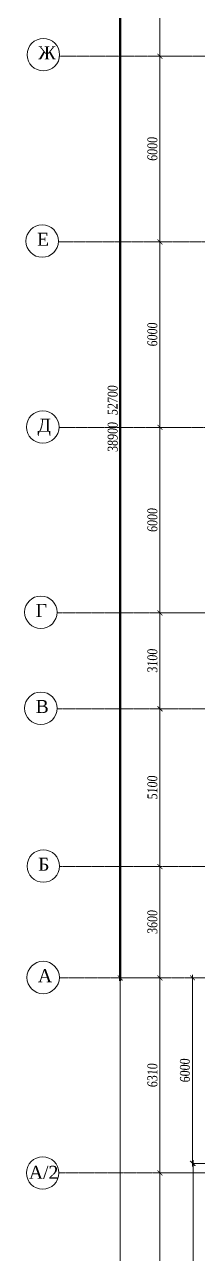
# Model space of a CAD drawing. Header units: inches. Extents: x -407541 to 6688123, y -998590 to 1205599.
# Drawn here: x 78395 to 84011, y 210193 to 249963 of the extents above; entities that cross this region are included whole.
import ezdxf

# ---------------------------------------------------------------- set-up
doc = ezdxf.new("R2010")
doc.units = ezdxf.units.IN
doc.header["$MEASUREMENT"] = 0
doc.linetypes.add('ACAD_ISO04W100', pattern=[30, 24, -3, 0, -3])
doc.layers.add('общий разм невидим', color=7, linetype='Continuous', lineweight=50, plot=False)
for name, color, linetype, lineweight in [('осевые о', 23, 'Continuous', 15), ('Осевые размеры', 172, 'Continuous', 5), ('Оси', 254, 'ACAD_ISO04W100', 5)]:
    doc.layers.add(name, color=color, linetype=linetype, lineweight=lineweight)
doc.styles.get("Standard").update_dxf_attribs({"font": 'arial.ttf'})
doc.styles.add('STYLE2', font='times.ttf', dxfattribs={"width": 0.8, "oblique": 3})
doc.dimstyles.new('M -100 razrez', dxfattribs={"dimtxt": 320, "dimasz": 160, "dimexe": 0, "dimexo": 0, "dimgap": 80, "dimtad": 1, "dimdec": 0, "dimrnd": 5, "dimtxsty": 'STYLE2', "dimblk": 'ARCHTICK', "dimcen": 0, "dimdle": 100, "dimclrd": 256, "dimclre": 256, "dimclrt": 256, "dimadec": 0, "dimazin": 0, "dimtfac": 1, "dimtdec": 0, "dimtix": 1, "dimtmove": 0, "dimatfit": 3, "dimldrblk": 'DOT', "dimfxl": 1, "dimlwd": -1, "dimlwe": 5, "dimarcsym": 0})
doc.dimstyles.new('M -100(m)', dxfattribs={"dimtxt": 320, "dimasz": 160, "dimexe": 0, "dimexo": 0, "dimgap": 80, "dimtad": 1, "dimdec": 0, "dimrnd": 5, "dimtxsty": 'STYLE2', "dimblk": 'ARCHTICK', "dimcen": 50, "dimdle": 100, "dimclrd": 256, "dimclre": 256, "dimclrt": 256, "dimadec": 0, "dimazin": 0, "dimtfac": 1, "dimtdec": 0, "dimtmove": 1, "dimatfit": 3, "dimldrblk": 'DOT', "dimfxl": 1, "dimlwd": -1, "dimlwe": 5, "dimarcsym": 0})

# ---------------------------------------------------------------- blocks, each defined once
blk = doc.blocks.new('_ARCHTICK')
at = {"color": 0, "linetype": 'ByBlock', "const_width": 0.15}
blk.add_lwpolyline([(-0.5, -0.5), (0.5, 0.5)], dxfattribs=at)
blk = doc.blocks.new('*D314')
at = {"layer": 'Осевые размеры', "lineweight": 5, "ltscale": 1e-07, "transparency": 16777216}
for p, q in [((82052, 222737), (82769, 222737)), ((82052, 219137), (82769, 219137))]:
    blk.add_line(p, q, dxfattribs=at)
at = {"layer": 'Осевые размеры', "ltscale": 1e-07, "transparency": 16777216}
blk.add_line((82769, 219037), (82769, 222837), dxfattribs=at)
at = {"layer": 'Осевые размеры', "ltscale": 1e-07, "transparency": 16777216, "xscale": 160, "yscale": 160, "zscale": 160}
for p, rotation in [((82769, 222737), 90), ((82769, 219137), 270)]:
    blk.add_blockref('_ARCHTICK', p, dxfattribs=dict(at, rotation=rotation))
at = {"layer": 'Осевые размеры', "ltscale": 1e-07, "transparency": 16777216, "insert": (82526, 220937), "char_height": 320, "attachment_point": 5, "rotation": 90, "style": 'STYLE2'}
blk.add_mtext('3600', dxfattribs=at)
blk = doc.blocks.new('_Dot')
at = {"color": 0, "linetype": 'ByBlock', "lineweight": -2}
blk.add_line((-0.5, 0), (-1, 0), dxfattribs=at)
at = {"color": 0, "linetype": 'ByBlock', "const_width": 0.5}
blk.add_lwpolyline([(-0.25, 0, 1), (0.25, 0, 1)], format="xyb", close=True, dxfattribs=at)
blk = doc.blocks.new('*D315')
at = {"layer": 'Осевые размеры', "ltscale": 1e-07, "transparency": 16777216}
blk.add_line((82769, 222637), (82769, 227937), dxfattribs=at)
at = {"layer": 'Осевые размеры', "lineweight": 5, "ltscale": 1e-07, "transparency": 16777216}
for p, q in [((83162, 227837), (82769, 227837)), ((82052, 222737), (82769, 222737))]:
    blk.add_line(p, q, dxfattribs=at)
at = {"layer": 'Осевые размеры', "ltscale": 1e-07, "transparency": 16777216, "xscale": 160, "yscale": 160, "zscale": 160}
for p, rotation in [((82769, 227837), 90), ((82769, 222737), 270)]:
    blk.add_blockref('_ARCHTICK', p, dxfattribs=dict(at, rotation=rotation))
at = {"layer": 'Осевые размеры', "ltscale": 1e-07, "transparency": 16777216, "insert": (82526, 225287), "char_height": 320, "attachment_point": 5, "rotation": 90, "style": 'STYLE2'}
blk.add_mtext('5100', dxfattribs=at)
blk = doc.blocks.new('*D316')
at = {"layer": 'Осевые размеры', "ltscale": 1e-07, "transparency": 16777216}
blk.add_line((82769, 227737), (82769, 231037), dxfattribs=at)
at = {"layer": 'Осевые размеры', "lineweight": 5, "ltscale": 1e-07, "transparency": 16777216}
for p, q in [((83913, 230937), (82769, 230937)), ((83162, 227837), (82769, 227837))]:
    blk.add_line(p, q, dxfattribs=at)
at = {"layer": 'Осевые размеры', "ltscale": 1e-07, "transparency": 16777216, "xscale": 160, "yscale": 160, "zscale": 160}
for p, rotation in [((82769, 230937), 90), ((82769, 227837), 270)]:
    blk.add_blockref('_ARCHTICK', p, dxfattribs=dict(at, rotation=rotation))
at = {"layer": 'Осевые размеры', "ltscale": 1e-07, "transparency": 16777216, "insert": (82526, 229387), "char_height": 320, "attachment_point": 5, "rotation": 90, "style": 'STYLE2'}
blk.add_mtext('3100', dxfattribs=at)
blk = doc.blocks.new('*D317')
at = {"layer": 'Осевые размеры', "ltscale": 1e-07, "transparency": 16777216}
blk.add_line((82769, 230837), (82769, 237037), dxfattribs=at)
at = {"layer": 'Осевые размеры', "lineweight": 5, "ltscale": 1e-07, "transparency": 16777216}
for p, q in [((83770, 236937), (82769, 236937)), ((83913, 230937), (82769, 230937))]:
    blk.add_line(p, q, dxfattribs=at)
at = {"layer": 'Осевые размеры', "ltscale": 1e-07, "transparency": 16777216, "xscale": 160, "yscale": 160, "zscale": 160}
for p, rotation in [((82769, 236937), 90), ((82769, 230937), 270)]:
    blk.add_blockref('_ARCHTICK', p, dxfattribs=dict(at, rotation=rotation))
at = {"layer": 'Осевые размеры', "ltscale": 1e-07, "transparency": 16777216, "insert": (82526, 233937), "char_height": 320, "attachment_point": 5, "rotation": 90, "style": 'STYLE2'}
blk.add_mtext('6000', dxfattribs=at)
blk = doc.blocks.new('*D318')
at = {"layer": 'Осевые размеры', "ltscale": 1e-07, "transparency": 16777216}
blk.add_line((82769, 236837), (82769, 243038), dxfattribs=at)
at = {"layer": 'Осевые размеры', "lineweight": 5, "ltscale": 1e-07, "transparency": 16777216}
for p, q in [((83162, 242938), (82769, 242938)), ((83770, 236937), (82769, 236937))]:
    blk.add_line(p, q, dxfattribs=at)
at = {"layer": 'Осевые размеры', "ltscale": 1e-07, "transparency": 16777216, "xscale": 160, "yscale": 160, "zscale": 160}
for p, rotation in [((82769, 242938), 90), ((82769, 236937), 270)]:
    blk.add_blockref('_ARCHTICK', p, dxfattribs=dict(at, rotation=rotation))
at = {"layer": 'Осевые размеры', "ltscale": 1e-07, "transparency": 16777216, "insert": (82526, 239937), "char_height": 320, "attachment_point": 5, "rotation": 90, "style": 'STYLE2'}
blk.add_mtext('6000', dxfattribs=at)
blk = doc.blocks.new('*D319')
at = {"layer": 'Осевые размеры', "ltscale": 1e-07, "transparency": 16777216}
blk.add_line((82769, 242838), (82769, 249038), dxfattribs=at)
at = {"layer": 'Осевые размеры', "lineweight": 5, "ltscale": 1e-07, "transparency": 16777216}
for p, q in [((83770, 248938), (82769, 248938)), ((83162, 242938), (82769, 242938))]:
    blk.add_line(p, q, dxfattribs=at)
at = {"layer": 'Осевые размеры', "ltscale": 1e-07, "transparency": 16777216, "xscale": 160, "yscale": 160, "zscale": 160}
for p, rotation in [((82769, 248938), 90), ((82769, 242938), 270)]:
    blk.add_blockref('_ARCHTICK', p, dxfattribs=dict(at, rotation=rotation))
at = {"layer": 'Осевые размеры', "ltscale": 1e-07, "transparency": 16777216, "insert": (82526, 245938), "char_height": 320, "attachment_point": 5, "rotation": 90, "style": 'STYLE2'}
blk.add_mtext('6000', dxfattribs=at)
blk = doc.blocks.new('*D320')
at = {"layer": 'Осевые размеры', "ltscale": 1e-07, "transparency": 16777216}
blk.add_line((82769, 248838), (82769, 252538), dxfattribs=at)
at = {"layer": 'Осевые размеры', "lineweight": 5, "ltscale": 1e-07, "transparency": 16777216}
for p, q in [((83827, 252438), (82769, 252438)), ((83770, 248938), (82769, 248938))]:
    blk.add_line(p, q, dxfattribs=at)
at = {"layer": 'Осевые размеры', "ltscale": 1e-07, "transparency": 16777216, "xscale": 160, "yscale": 160, "zscale": 160}
for p, rotation in [((82769, 252438), 90), ((82769, 248938), 270)]:
    blk.add_blockref('_ARCHTICK', p, dxfattribs=dict(at, rotation=rotation))
at = {"layer": 'Осевые размеры', "ltscale": 1e-07, "transparency": 16777216, "insert": (82526, 250688), "char_height": 320, "attachment_point": 5, "rotation": 90, "style": 'STYLE2'}
blk.add_mtext('3500', dxfattribs=at)
blk = doc.blocks.new('*D790')
at = {"layer": 'Осевые размеры', "ltscale": 1e-07, "transparency": 16777216}
blk.add_line((81485, 219237), (81485, 195726), dxfattribs=at)
at = {"layer": 'Осевые размеры', "lineweight": 5, "ltscale": 1e-07, "transparency": 16777216}
for p, q in [((81832, 219137), (81485, 219137)), ((84557, 195826), (81485, 195826))]:
    blk.add_line(p, q, dxfattribs=at)
at = {"layer": 'Осевые размеры', "ltscale": 1e-07, "transparency": 16777216, "xscale": 160, "yscale": 160, "zscale": 160}
for p, rotation in [((81485, 219137), 90), ((81485, 195826), 270)]:
    blk.add_blockref('_ARCHTICK', p, dxfattribs=dict(at, rotation=rotation))
at = {"layer": 'Осевые размеры', "ltscale": 1e-07, "transparency": 16777216, "insert": (81242, 207481), "char_height": 320, "attachment_point": 5, "rotation": 90, "style": 'STYLE2'}
blk.add_mtext('23310', dxfattribs=at)
blk = doc.blocks.new('*D791')
at = {"layer": 'Осевые размеры', "ltscale": 1e-07, "transparency": 16777216}
blk.add_line((82769, 212926), (82769, 195726), dxfattribs=at)
at = {"layer": 'Осевые размеры', "lineweight": 5, "ltscale": 1e-07, "transparency": 16777216}
for p, q in [((93276, 212826), (82769, 212826)), ((93276, 195826), (82769, 195826))]:
    blk.add_line(p, q, dxfattribs=at)
at = {"layer": 'Осевые размеры', "ltscale": 1e-07, "transparency": 16777216, "xscale": 160, "yscale": 160, "zscale": 160}
for p, rotation in [((82769, 212826), 90), ((82769, 195826), 270)]:
    blk.add_blockref('_ARCHTICK', p, dxfattribs=dict(at, rotation=rotation))
at = {"layer": 'Осевые размеры', "ltscale": 1e-07, "transparency": 16777216, "insert": (82526, 204326), "char_height": 320, "attachment_point": 5, "rotation": 90, "style": 'STYLE2'}
blk.add_mtext('17000', dxfattribs=at)
blk = doc.blocks.new('*D792')
at = {"layer": 'Осевые размеры', "ltscale": 1e-07, "transparency": 16777216}
blk.add_line((82769, 212726), (82769, 219237), dxfattribs=at)
at = {"layer": 'Осевые размеры', "lineweight": 5, "ltscale": 1e-07, "transparency": 16777216}
for p, q in [((83115, 219137), (82769, 219137)), ((83115, 212826), (82769, 212826))]:
    blk.add_line(p, q, dxfattribs=at)
at = {"layer": 'Осевые размеры', "ltscale": 1e-07, "transparency": 16777216, "xscale": 160, "yscale": 160, "zscale": 160}
for p, rotation in [((82769, 219137), 90), ((82769, 212826), 270)]:
    blk.add_blockref('_ARCHTICK', p, dxfattribs=dict(at, rotation=rotation))
at = {"layer": 'Осевые размеры', "ltscale": 1e-07, "transparency": 16777216, "insert": (82527, 215981), "char_height": 320, "attachment_point": 5, "rotation": 90, "style": 'STYLE2'}
blk.add_mtext('6310', dxfattribs=at)
blk = doc.blocks.new('*D2134')
at = {"layer": 'Осевые размеры', "ltscale": 1e-07, "transparency": 16777216}
blk.add_line((83820, 219237), (83820, 213037), dxfattribs=at)
at = {"layer": 'Осевые размеры', "lineweight": 5, "ltscale": 1e-07, "transparency": 16777216}
for p, q in [((84207, 219137), (83820, 219137)), ((94230, 213137), (83820, 213137))]:
    blk.add_line(p, q, dxfattribs=at)
at = {"layer": 'Осевые размеры', "ltscale": 1e-07, "transparency": 16777216, "xscale": 160, "yscale": 160, "zscale": 160}
for p, rotation in [((83820, 219137), 90), ((83820, 213137), 270)]:
    blk.add_blockref('_ARCHTICK', p, dxfattribs=dict(at, rotation=rotation))
at = {"layer": 'Осевые размеры', "ltscale": 1e-07, "transparency": 16777216, "insert": (83577, 216137), "char_height": 320, "attachment_point": 5, "rotation": 90, "style": 'STYLE2'}
blk.add_mtext('6000', dxfattribs=at)
blk = doc.blocks.new('*D2135')
at = {"layer": 'Осевые размеры', "ltscale": 1e-07, "transparency": 16777216}
blk.add_line((83840, 213237), (83840, 196237), dxfattribs=at)
at = {"layer": 'Осевые размеры', "lineweight": 5, "ltscale": 1e-07, "transparency": 16777216}
for p, q in [((92720, 213137), (83840, 213137)), ((92870, 196337), (83840, 196337))]:
    blk.add_line(p, q, dxfattribs=at)
at = {"layer": 'Осевые размеры', "ltscale": 1e-07, "transparency": 16777216, "xscale": 160, "yscale": 160, "zscale": 160}
for p, rotation in [((83840, 213137), 90), ((83840, 196337), 270)]:
    blk.add_blockref('_ARCHTICK', p, dxfattribs=dict(at, rotation=rotation))
at = {"layer": 'Осевые размеры', "ltscale": 1e-07, "transparency": 16777216, "insert": (83597, 204737), "char_height": 320, "attachment_point": 5, "rotation": 90, "style": 'STYLE2'}
blk.add_mtext('16800', dxfattribs=at)
blk = doc.blocks.new('*D3731')
at = {"layer": 'общий разм невидим', "transparency": 16777216}
blk.add_line((81485, 258137), (81485, 219037), dxfattribs=at)
at = {"layer": 'общий разм невидим', "lineweight": 5, "transparency": 16777216}
for p, q in [((81262, 258037), (81485, 258037)), ((81262, 219137), (81485, 219137))]:
    blk.add_line(p, q, dxfattribs=at)
at = {"layer": 'общий разм невидим', "transparency": 16777216, "xscale": 160, "yscale": 160, "zscale": 160}
for p, rotation in [((81485, 258037), 90.0000000000004), ((81485, 219137), 270)]:
    blk.add_blockref('_ARCHTICK', p, dxfattribs=dict(at, rotation=rotation))
at = {"layer": 'общий разм невидим', "lineweight": -2, "transparency": 16777216, "insert": (81242, 236621), "char_height": 320, "attachment_point": 5, "rotation": 90, "style": 'STYLE2'}
blk.add_mtext('38900', dxfattribs=at)
blk = doc.blocks.new('*D3732')
at = {"layer": 'Осевые размеры', "transparency": 16777216}
blk.add_line((81485, 258137), (81485, 219037), dxfattribs=at)
at = {"layer": 'Осевые размеры', "lineweight": 5, "transparency": 16777216}
for p, q in [((81262, 258037), (81485, 258037)), ((81262, 219137), (81485, 219137))]:
    blk.add_line(p, q, dxfattribs=at)
at = {"layer": 'Осевые размеры', "transparency": 16777216, "xscale": 160, "yscale": 160, "zscale": 160}
for p, rotation in [((81485, 258037), 90.0000000000004), ((81485, 219137), 270)]:
    blk.add_blockref('_ARCHTICK', p, dxfattribs=dict(at, rotation=rotation))
at = {"layer": 'Осевые размеры', "lineweight": -2, "transparency": 16777216, "insert": (81242, 237810), "char_height": 320, "attachment_point": 5, "rotation": 90, "style": 'STYLE2'}
blk.add_mtext('52700', dxfattribs=at)

msp = doc.modelspace()

# ---------------------------------------------------------------- linework, layer by layer
at = {"layer": 'осевые о'}
for centre in [(79001.3, 248990), (78962.7, 242962.6), (78981.3, 236949.7), (78919.8, 230959.6), (78919.5, 227853.9), (78999.7, 222751.1), (78993.4, 219147.1), (78978.2, 212826)]:
    msp.add_circle(centre, 525, dxfattribs=at)
at = {"layer": 'Оси', "ltscale": 0.3}
for p, q in [((79523.7, 248937.2), (114285.8, 248937.2)), ((79487.1, 242937.2), (114285.8, 242937.2)), ((79506.2, 236937.2), (114285.8, 236937.2)), ((79444.3, 230937.2), (114285.8, 230937.2)), ((79444.3, 227837.2), (114285.8, 227837.2)), ((79524.5, 222737.2), (114285.8, 222737.2)), ((79518.3, 219137.2), (114285.8, 219137.2)), ((79503.2, 212826), (114186.8, 212826))]:
    msp.add_line(p, q, dxfattribs=at)

# ---------------------------------------------------------------- texts
at = {"layer": 'осевые о', "char_height": 420, "width": 3713.237, "attachment_point": 1}
for s, insert in [('{\\fTimes New Roman|b0|i0|c204|p18;Ж}', (78833.3, 249257.7)), ('{\\fTimes New Roman|b0|i0|c204|p18;Е}', (78794.7, 243230.3)), ('{\\fTimes New Roman|b0|i0|c204|p18;Д}', (78813.3, 237217.4)), ('{\\fTimes New Roman|b0|i0|c204|p18;Г}', (78751.7, 231227.2)), ('{\\fTimes New Roman|b0|i0|c204|p18;В}', (78751.5, 228121.6)), ('{\\fTimes New Roman|b0|i0|c204|p18;Б}', (78831.7, 223018.8)), ('{\\fTimes New Roman|b0|i0|c204|p18;А}', (78825.4, 219414.7)), ('{\\fTimes New Roman|b0|i0|c204|p18;А/2}', (78533.2, 213057.8))]:
    msp.add_mtext(s, dxfattribs=dict(at, insert=insert))

# ---------------------------------------------------------------- dimensions: what is measured, and where the dimension line sits
at = {"layer": 'общий разм невидим', "ltscale": 0.1}
dim = msp.add_linear_dim(base=(81485.2, 219136.8), p1=(81261.5, 258036.8), p2=(81261.5, 219136.8), angle=90, dimstyle='M -100 razrez', dxfattribs=at)
dim.commit()
dim.dimension.update_dxf_attribs({"geometry": '*D3731', "text_midpoint": (81485.2, 236620.7), "dimtype": 160})
at = {"layer": 'Осевые размеры', "ltscale": 1e-07}
dim = msp.add_linear_dim(base=(81485.2, 219136.8), p1=(81261.5, 258036.8), p2=(81261.5, 219136.8), angle=90, text='52700', dimstyle='M -100 razrez', dxfattribs=at)
dim.commit()
dim.dimension.update_dxf_attribs({"geometry": '*D3732', "text_midpoint": (81485.2, 237809.9), "dimtype": 160})
for base, p1, p2, picture, middle in [((82769, 252437.5), (83769.6, 248937.5), (83827.5, 252437.5), '*D320', (82526.3, 250687.5)), ((82769, 248937.5), (83161.7, 242937.5), (83769.6, 248937.5), '*D319', (82526.3, 245937.5)), ((82769, 242937.5), (83770.3, 236937.2), (83161.7, 242937.5), '*D318', (82526.3, 239937.4)), ((82769, 236937.2), (83913.4, 230937.3), (83770.3, 236937.2), '*D317', (82526.3, 233937.3)), ((82769, 230937.3), (83162.4, 227837.3), (83913.4, 230937.3), '*D316', (82526.3, 229387.3)), ((82769, 227837.3), (82052.4, 222737.2), (83162.4, 227837.3), '*D315', (82526.3, 225287.3)), ((82769, 222737.2), (82052.4, 219137.2), (82052.4, 222737.2), '*D314', (82526.3, 220937.2)), ((81485.2, 195826), (81832.2, 219136.8), (84557, 195826), '*D790', (81242.5, 207481.4)), ((82769.4, 219136.8), (83115, 212826), (83115, 219136.8), '*D792', (82526.7, 215981.4)), ((83820, 213137.2), (84207, 219136.8), (94229.8, 213137.2), '*D2134', (83577.3, 216137)), ((83840, 196336.8), (92719.8, 213136.8), (92869.8, 196336.8), '*D2135', (83597.3, 204736.8)), ((82769.4, 195826), (93275.9, 212826), (93275.9, 195826), '*D791', (82526.2, 204326))]:
    dim = msp.add_linear_dim(base=base, p1=p1, p2=p2, angle=90, dimstyle='M -100(m)', dxfattribs=at)
    dim.commit()
    dim.dimension.update_dxf_attribs({"geometry": picture, "text_midpoint": middle})

doc.saveas('drawing.dxf')
